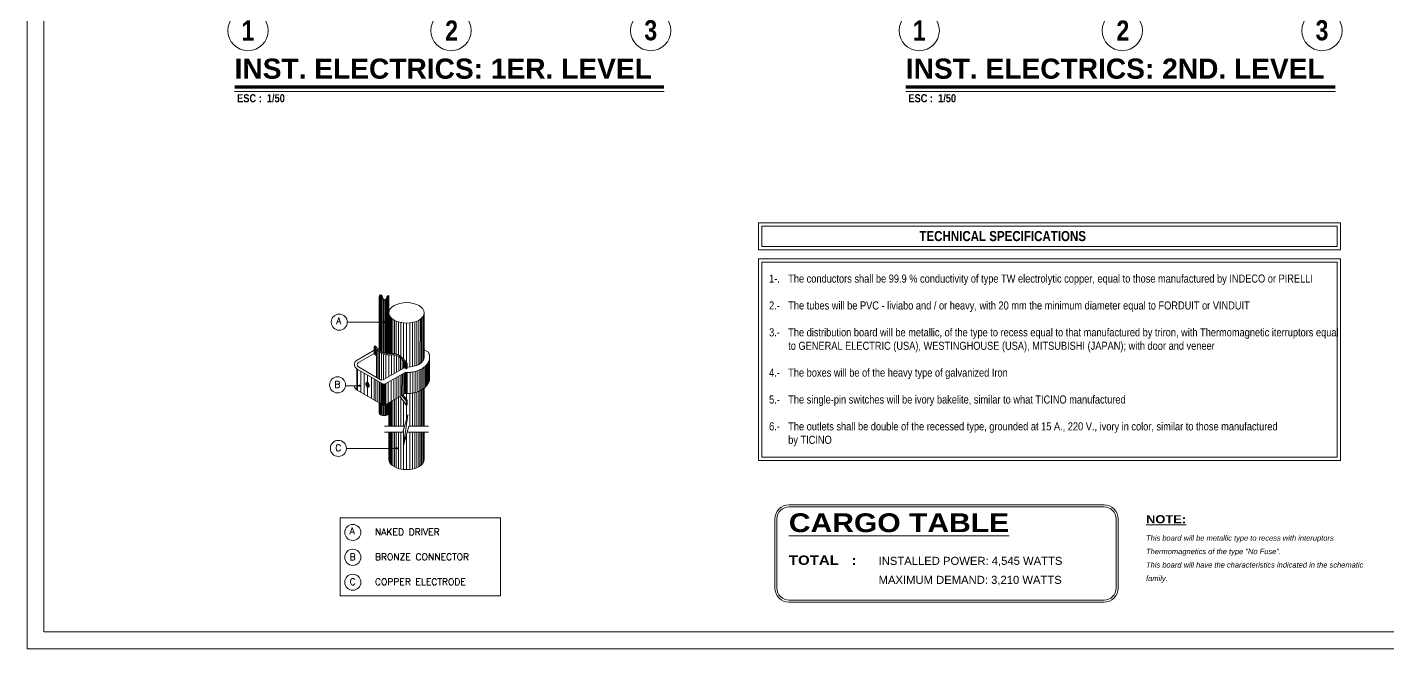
# Model space of a CAD drawing. Header units: millimetres. Extents: x 68 to 194, y 47 to 103.
# Drawn here: x 152.7 to 172.97, y 46.55 to 55.8 of the extents above; entities that cross this region are included whole.
import ezdxf
from ezdxf.enums import TextEntityAlignment as Align

# ---------------------------------------------------------------- set-up
doc = ezdxf.new("R2010")
doc.units = ezdxf.units.MM
doc.layers.add('G_Acotación', color=171, linetype='Continuous')
for name, color, linetype, lineweight in [('G_Complemento', 30, 'Continuous', 20), ('G_Ejes', 253, 'Continuous', 20), ('G_Texto', 122, 'Continuous', 20)]:
    doc.layers.add(name, color=color, linetype=linetype, lineweight=lineweight)
doc.styles.add('AB', font='')
doc.styles.add('AMBIENTES', font='ARIALNB.TTF', dxfattribs={"height": 0.15})
doc.styles.add('ARIAL', font='ariali.ttf', dxfattribs={"height": 0.12})
doc.styles.add('ARIAL1.2', font='arial.ttf', dxfattribs={"width": 1.2})
doc.styles.add('Cotas', font='ARIALNB.TTF', dxfattribs={"height": 0.1})
doc.styles.add('Eje', font='ARIALNB.TTF', dxfattribs={"height": 0.3})
doc.styles.add('Rotulo', font='ARIALN.TTF', dxfattribs={"height": 0.1})
doc.styles.add('SIMPLE', font='romans.shx', dxfattribs={"height": 0.1})
doc.styles.add('Titulo', font='arialbd.ttf', dxfattribs={"height": 0.2})
doc.styles.get('AB').set_extended_font_data('Arial Black')

# ---------------------------------------------------------------- blocks, each defined once
blk = doc.blocks.new('Eri')
blk.add_line((-1.7, 0), (0, 0))
blk.add_circle((-2, 0), 0.3)
at = {"color": 1, "style": 'Eje', "flags": 4}
blk.add_attdef('H', text='', height=0.3, dxfattribs=at).set_placement((-2, 0), align=Align.MIDDLE_CENTER)
blk = doc.blocks.new('Titulo')
at = {"style": 'Titulo', "oblique": 20, "flags": 4}
blk.add_attdef('TITULO', (0.026, 0.189), '', height=0.3, dxfattribs=at)
at = {"oblique": 20, "flags": 4}
blk.add_attdef('ESCALA', (0.26, -0.101), '', height=0.11, dxfattribs=at)
blk = doc.blocks.new('_DOT')
at = {"color": 0, "linetype": 'ByBlock', "ltscale": 0.15}
blk.add_line((-0.5, 0), (-1, 0), dxfattribs=at)
at = {"color": 0, "linetype": 'ByBlock', "ltscale": 0.15, "const_width": 0.5}
blk.add_lwpolyline([(-0.25, 0, 1), (0.25, 0, 1)], format="xyb", close=True, dxfattribs=at)

msp = doc.modelspace()

# ---------------------------------------------------------------- linework, layer by layer
at = {"lineweight": 5}
for points in [[(193.7519, 46.547), (193.7519, 74.1029), (152.7019, 74.1029), (152.7019, 46.547)], [(193.5019, 46.797), (193.5019, 73.8529), (152.9519, 73.8529), (152.9519, 46.797)]]:
    msp.add_lwpolyline(points, close=True, dxfattribs=at)
at = {"layer": 'G_Acotación', "color": 4, "lineweight": 5}
for points in [[(157.9853, 51.4105), (157.4707, 51.4106)], [(157.6221, 50.4632), (157.4441, 50.4623)], [(158.1793, 49.531), (157.4573, 49.5311)]]:
    msp.add_lwpolyline(points, dxfattribs=at)
at = {"layer": 'G_Complemento', "color": 7, "lineweight": 5}
for points in [[(163.5977, 52.4897), (172.2655, 52.4897), (172.2655, 52.8897), (163.5977, 52.8897)], [(163.5977, 49.3505), (172.2655, 49.3505), (172.2655, 52.353), (163.5977, 52.353)]]:
    msp.add_lwpolyline(points, close=True, dxfattribs=at)
at = {"layer": 'G_Complemento', "lineweight": 5}
for points in [[(163.6477, 52.5397), (172.2155, 52.5397), (172.2155, 52.8397), (163.6477, 52.8397)], [(163.6477, 49.4005), (172.2155, 49.4005), (172.2155, 52.303), (163.6477, 52.303)]]:
    msp.add_lwpolyline(points, close=True, dxfattribs=at)
at = {"layer": 'G_Complemento', "linetype": 'ByBlock', "lineweight": 5}
for points in [[(163.8413, 47.451), (163.8413, 48.4802, -0.4142136), (164.0513, 48.6902), (168.7435, 48.6902, -0.4142136), (168.9535, 48.4802), (168.9535, 47.451)], [(163.8713, 47.451), (163.8713, 48.4802, -0.4142136), (164.0513, 48.6602), (168.7435, 48.6602, -0.4142136), (168.9235, 48.4802), (168.9235, 47.451)], [(168.9535, 47.451), (168.9535, 47.451, -0.4142136), (168.7435, 47.241), (164.0513, 47.241, -0.4142136), (163.8413, 47.451)], [(168.9235, 47.451), (168.9235, 47.451, -0.4142136), (168.7435, 47.271), (164.0513, 47.271, -0.4142136), (163.8713, 47.451)]]:
    msp.add_lwpolyline(points, format="xyb", dxfattribs=at)
at = {"layer": 'G_Complemento', "color": 2, "lineweight": 5}
msp.add_lwpolyline([(159.7542, 47.3364), (157.3623, 47.3364), (157.3623, 48.4983), (159.7542, 48.4983)], close=True, dxfattribs=at)
at = {"layer": 'G_Texto', "lineweight": 5}
for p, q in [((157.9454, 50.9961), (157.9455, 51.7867)), ((158.0895, 51.5495), (158.0896, 51.8074)), ((158.0895, 51.5495), (158.0894, 50.9441)), ((158.6178, 51.5494), (158.6177, 50.8919)), ((157.6166, 50.8468), (157.8699, 50.9929)), ((157.6372, 50.8115), (157.8699, 50.9458)), ((157.8699, 51.0456), (157.8822, 51.0607)), ((157.8699, 50.9458), (157.8699, 51.0456)), ((157.9052, 50.5888), (157.9052, 50.9077)), ((158.6685, 50.971), (158.6177, 51.0004)), ((158.6961, 50.8945), (158.696, 50.5755)), ((157.6166, 50.711), (157.9876, 50.4967)), ((157.6372, 50.7436), (157.9675, 50.5528)), ((158.3166, 50.7317), (158.0067, 50.5528)), ((158.3469, 50.7142), (158.3166, 50.7317)), ((158.3469, 50.7857), (158.3638, 50.7955)), ((158.3469, 50.7142), (158.3469, 50.7857)), ((158.3469, 50.7142), (158.3638, 50.7239)), ((158.3638, 50.7239), (158.3638, 50.7955)), ((158.3224, 50.6559), (158.0464, 50.4967)), ((157.6166, 50.3971), (157.9876, 50.1829)), ((158.3223, 50.3421), (158.0464, 50.1829)), ((158.6176, 50.4285), (158.6175, 49.8606)), ((157.9452, 50.0593), (157.9452, 50.2073)), ((158.0893, 50.2076), (158.0892, 49.8607)), ((158.3468, 50.2406), (158.3637, 50.2504)), ((158.3468, 50.1691), (158.3468, 50.2406)), ((158.3468, 50.1691), (158.3637, 50.1788)), ((158.3637, 50.1788), (158.3637, 50.2504)), ((158.2997, 49.7717), (158.3738, 50.0308)), ((158.3738, 50.0308), (158.3074, 49.572)), ((158.6175, 49.96), (158.6175, 49.8606)), ((158.0268, 49.8607), (158.3252, 49.8606)), ((158.0268, 49.7717), (158.2997, 49.7717)), ((158.0892, 49.7717), (158.0892, 49.3671)), ((158.3074, 49.572), (158.3857, 49.8606)), ((158.3615, 49.7717), (158.6798, 49.7716)), ((158.3857, 49.8606), (158.6799, 49.8606)), ((158.6175, 49.7716), (158.6174, 49.367))]:
    msp.add_line(p, q, dxfattribs=at)
at = {"layer": 'G_Texto', "color": 1, "lineweight": 5}
for p, q in [((157.9517, 51.8095), (157.9516, 50.9908)), ((157.9611, 51.819), (157.9609, 50.9833)), ((157.9735, 51.8165), (157.9734, 50.9743)), ((157.9891, 51.7972), (157.9889, 50.9648)), ((158.0077, 51.7538), (158.0076, 50.9561)), ((158.0274, 51.7354), (158.0272, 50.9502)), ((158.046, 51.747), (158.0459, 50.9469)), ((158.0616, 51.7896), (158.0614, 50.9454)), ((158.074, 51.8037), (158.0739, 50.9447)), ((158.0834, 51.807), (158.0832, 50.9443)), ((158.1017, 51.5037), (158.1016, 50.9438)), ((158.1135, 51.486), (158.1134, 50.9436)), ((158.5938, 51.4859), (158.5937, 50.8285)), ((158.6056, 51.5036), (158.6055, 50.8461)), ((158.1292, 51.4691), (158.1291, 50.9431)), ((158.1488, 51.4532), (158.1487, 50.9422)), ((158.1723, 51.4386), (158.1722, 50.9399)), ((158.1997, 51.4255), (158.1996, 50.9343)), ((158.2311, 51.4144), (158.231, 50.9224)), ((158.2664, 51.4055), (158.2663, 50.9003)), ((158.3056, 51.3995), (158.3055, 50.8648)), ((158.3536, 51.3969), (158.3535, 50.8084)), ((158.4017, 51.3995), (158.4016, 50.742)), ((158.4409, 51.4055), (158.4408, 50.748)), ((158.4762, 51.4143), (158.4761, 50.7568)), ((158.5076, 51.4255), (158.5074, 50.768)), ((158.535, 51.4385), (158.5349, 50.7811)), ((158.5585, 51.4531), (158.5584, 50.7957)), ((158.5781, 51.469), (158.578, 50.8116)), ((157.8738, 50.9458), (157.8738, 51.0413)), ((157.8816, 50.9329), (157.8817, 51.0327)), ((157.8934, 50.9202), (157.8934, 51.02)), ((157.909, 50.5866), (157.9091, 51.0036)), ((157.9286, 50.5753), (157.9287, 50.9848)), ((157.9522, 50.5617), (157.9522, 50.9652)), ((157.9796, 50.5483), (157.9797, 50.9475)), ((158.011, 50.5553), (158.011, 50.9342)), ((158.0463, 50.5757), (158.0463, 50.9272)), ((158.0881, 50.5998), (158.0882, 50.9245)), ((158.1312, 50.6247), (158.1313, 50.9235)), ((158.1705, 50.6474), (158.1705, 50.9203)), ((158.2057, 50.6677), (158.2058, 50.9118)), ((158.2371, 50.6858), (158.2372, 50.8966)), ((158.2646, 50.7017), (158.2646, 50.8765)), ((157.6112, 50.7144), (157.6112, 50.4005)), ((157.623, 50.7073), (157.623, 50.3935)), ((157.674, 50.6778), (157.6739, 50.364)), ((158.2881, 50.7142), (158.2881, 50.8545)), ((158.3077, 50.7266), (158.3077, 50.8333)), ((158.3234, 50.7278), (158.3234, 50.8148)), ((158.3351, 50.721), (158.3352, 50.8004)), ((158.343, 50.7142), (158.343, 50.7906)), ((158.4803, 50.3627), (158.4804, 50.6765)), ((158.5117, 50.372), (158.5118, 50.6858)), ((158.5391, 50.3824), (158.5392, 50.6962)), ((158.5646, 50.3943), (158.5647, 50.7081)), ((158.5882, 50.4076), (158.5882, 50.7214)), ((158.6097, 50.4223), (158.6098, 50.7362)), ((158.6293, 50.4386), (158.6294, 50.7524)), ((158.647, 50.4564), (158.647, 50.7702)), ((158.6627, 50.4761), (158.6627, 50.7899)), ((158.6764, 50.4988), (158.6765, 50.8126)), ((158.6862, 50.5213), (158.6863, 50.8352)), ((157.721, 50.6507), (157.721, 50.3368)), ((157.746, 50.498), (157.7611, 50.5152)), ((157.746, 50.4803), (157.746, 50.498)), ((157.746, 50.4803), (157.7611, 50.4466)), ((157.7577, 50.4936), (157.7639, 50.5005)), ((157.7577, 50.4936), (157.7624, 50.4963)), ((157.7577, 50.4828), (157.7577, 50.4936)), ((157.7577, 50.4828), (157.7624, 50.4855)), ((157.7577, 50.4828), (157.7703, 50.4549)), ((157.7611, 50.5152), (157.7665, 50.5183)), ((157.7759, 50.5075), (157.7611, 50.5152)), ((157.7622, 50.4854), (157.7622, 50.4961)), ((157.7624, 50.4962), (157.7654, 50.4997)), ((157.7624, 50.4855), (157.7749, 50.4576)), ((157.7668, 50.499), (157.7639, 50.5005)), ((157.7665, 50.5183), (157.7805, 50.5102)), ((157.7793, 50.4708), (157.7668, 50.499)), ((157.7727, 50.6208), (157.7727, 50.5147)), ((157.7759, 50.5075), (157.7805, 50.5102)), ((157.791, 50.4732), (157.7759, 50.5075)), ((157.7793, 50.4579), (157.7793, 50.4708)), ((157.7957, 50.4759), (157.7805, 50.5102)), ((157.791, 50.4732), (157.7957, 50.4759)), ((157.791, 50.453), (157.791, 50.4732)), ((157.7957, 50.4556), (157.7957, 50.4759)), ((157.8315, 50.5868), (157.8315, 50.273)), ((157.87, 50.5646), (157.87, 50.2508)), ((157.8975, 50.5488), (157.8974, 50.2349)), ((157.9249, 50.5329), (157.9248, 50.2191)), ((157.9484, 50.5193), (157.9484, 50.2055)), ((157.968, 50.508), (157.968, 50.1942)), ((157.9837, 50.4989), (157.9837, 50.1851)), ((157.9916, 50.4946), (157.9915, 50.1808)), ((157.9994, 50.4915), (157.9993, 50.1777)), ((158.0072, 50.4896), (158.0072, 50.1753)), ((158.0151, 50.4888), (158.015, 50.1753)), ((158.0229, 50.4891), (158.0229, 50.1753)), ((158.0308, 50.4904), (158.0307, 50.1766)), ((158.0386, 50.4929), (158.0385, 50.1791)), ((158.0464, 50.4967), (158.0464, 50.1829)), ((158.0804, 50.2025), (158.0804, 50.5163)), ((158.1235, 50.2273), (158.1235, 50.5412)), ((158.1627, 50.25), (158.1628, 50.5638)), ((158.198, 50.2703), (158.1981, 50.5842)), ((158.2294, 50.2885), (158.2294, 50.6023)), ((158.2568, 50.3043), (158.2569, 50.6181)), ((158.2803, 50.3179), (158.2804, 50.6317)), ((158.3, 50.3292), (158.3, 50.643)), ((158.3156, 50.3473), (158.3157, 50.6521)), ((158.3235, 50.3473), (158.3235, 50.6566)), ((158.3313, 50.3473), (158.3314, 50.6597)), ((158.3392, 50.3473), (158.3392, 50.6611)), ((158.347, 50.3473), (158.3471, 50.6611)), ((158.3549, 50.3473), (158.3549, 50.6611)), ((158.3627, 50.3473), (158.3628, 50.6611)), ((158.4058, 50.3497), (158.4059, 50.6635)), ((158.445, 50.3551), (158.4451, 50.6689)), ((157.7611, 50.4466), (157.7759, 50.4381)), ((157.7703, 50.4549), (157.7749, 50.4576)), ((157.7703, 50.4549), (157.774, 50.4527)), ((157.7727, 50.4399), (157.7727, 50.307)), ((157.774, 50.4527), (157.7793, 50.4579)), ((157.7749, 50.4576), (157.7774, 50.4561)), ((157.7759, 50.4381), (157.791, 50.453)), ((157.7759, 50.4381), (157.7805, 50.4407)), ((157.7805, 50.4407), (157.7957, 50.4555)), ((157.791, 50.453), (157.7957, 50.4555)), ((158.1995, 50.2712), (158.1995, 49.8606)), ((158.2309, 50.2893), (158.2308, 49.8606)), ((158.2662, 50.2865), (158.2661, 49.8606)), ((158.29, 50.3074), (158.3075, 50.3175)), ((158.3023, 50.2942), (158.3196, 50.3042)), ((158.3054, 50.3323), (158.3054, 50.3197)), ((158.3129, 50.2821), (158.33, 50.292)), ((158.3218, 50.2715), (158.3389, 50.2813)), ((158.3294, 50.2623), (158.3464, 50.2721)), ((158.3535, 50.3472), (158.3534, 50.2633)), ((158.4015, 50.3493), (158.4014, 49.8606)), ((158.4407, 50.3543), (158.4406, 49.8606)), ((158.476, 50.3616), (158.4759, 49.8606)), ((158.5074, 50.3705), (158.5073, 49.8606)), ((158.5348, 50.3806), (158.5347, 49.8606)), ((158.5584, 50.3911), (158.5583, 49.8606)), ((158.578, 50.4015), (158.5779, 49.8606)), ((158.5936, 50.4111), (158.5935, 49.8606)), ((158.6054, 50.4192), (158.6053, 49.8606)), ((157.9515, 50.2037), (157.9514, 50.0424)), ((157.9608, 50.1983), (157.9608, 50.0335)), ((157.9732, 50.1911), (157.9732, 50.0264)), ((157.9888, 50.1822), (157.9888, 50.0211)), ((158.0074, 50.1758), (158.0074, 50.0181)), ((158.0271, 50.1759), (158.0271, 50.0181)), ((158.0458, 50.1825), (158.0457, 50.0211)), ((158.0613, 50.1915), (158.0613, 50.0264)), ((158.0738, 50.1986), (158.0737, 50.0335)), ((158.0831, 50.2073), (158.0831, 50.0424)), ((158.1015, 50.2147), (158.1014, 49.8607)), ((158.1133, 50.2214), (158.1132, 49.8607)), ((158.1289, 50.2305), (158.1289, 49.8607)), ((158.1486, 50.2418), (158.1485, 49.8606)), ((158.1721, 50.2554), (158.172, 49.8606)), ((158.3054, 50.2407), (158.3053, 49.8606)), ((158.3357, 50.2546), (158.3526, 50.2643)), ((158.3406, 50.2484), (158.3575, 50.2581)), ((158.3449, 50.244), (158.3612, 50.2535)), ((158.3534, 50.1729), (158.3534, 49.9595)), ((158.1014, 49.7717), (158.1013, 49.3213)), ((158.1132, 49.7717), (158.1131, 49.3037)), ((158.1289, 49.7717), (158.1288, 49.2868)), ((158.1485, 49.7717), (158.1484, 49.2709)), ((158.172, 49.7717), (158.1719, 49.2562)), ((158.1994, 49.7717), (158.1994, 49.2432)), ((158.2308, 49.7717), (158.2307, 49.232)), ((158.2661, 49.7717), (158.266, 49.2232)), ((158.3053, 49.7912), (158.3052, 49.2171)), ((158.3534, 49.7415), (158.3533, 49.2146)), ((158.4014, 49.7716), (158.4013, 49.2171)), ((158.4406, 49.7716), (158.4405, 49.2231)), ((158.4759, 49.7716), (158.4758, 49.232)), ((158.5073, 49.7716), (158.5072, 49.2431)), ((158.5347, 49.7716), (158.5346, 49.2562)), ((158.5582, 49.7716), (158.5582, 49.2708)), ((158.5778, 49.7716), (158.5778, 49.2867)), ((158.5935, 49.7716), (158.5935, 49.3036)), ((158.6053, 49.7716), (158.6052, 49.3212))]:
    msp.add_line(p, q, dxfattribs=at)
at = {"layer": 'G_Texto', "lineweight": 5, "const_width": 0.05}
for points in [[(155.7911, 54.9146), (162.1904, 54.9146)], [(165.7911, 54.9146), (172.1904, 54.9146)]]:
    msp.add_lwpolyline(points, dxfattribs=at)
at = {"layer": 'G_Texto', "lineweight": 5}
for points in [[(155.7911, 54.8463), (162.1904, 54.8463)], [(165.7911, 54.8463), (172.1904, 54.8463)]]:
    msp.add_lwpolyline(points, dxfattribs=at)
at = {"layer": 'G_Texto', "color": 4, "lineweight": 5}
for centre in [(157.3509, 51.4106), (157.3252, 50.4769), (157.3375, 49.5311), (157.5523, 48.2797), (157.5522, 47.9088), (157.5522, 47.5379)]:
    msp.add_circle(centre, 0.1198, dxfattribs=at)
at = {"layer": 'G_Texto', "lineweight": 5}
for centre, radius, start, end in [((157.9821, 51.789), 0.0367, 125.00879, 183.6358), ((157.962, 51.7914), 0.0277, 12.09788, 91.96723), ((158.0794, 51.8103), 0.0912, 188.29114, 235.26699), ((157.9876, 51.7984), 0.0745, 302.2512, 353.22719), ((158.088, 51.7789), 0.0285, 86.87577, 157.9856), ((158.6489, 50.9371), 0.0392, 20.10196, 59.99013), ((157.6558, 50.7789), 0.0784, 119.99013, 239.99013), ((157.6568, 50.7776), 0.0392, 119.99013, 239.99013), ((157.9871, 50.5868), 0.0392, 239.99013, 299.99013), ((158.017, 50.5476), 0.0588, 239.99013, 299.99013), ((158.342, 50.6219), 0.0392, 88.87565, 119.99013), ((157.6558, 50.4651), 0.0784, 179.99013, 239.99013), ((157.9898, 50.0104), 0.3907, 23.95958, 48.03946), ((158.3419, 50.3081), 0.0392, 88.87565, 119.99013), ((158.017, 50.2338), 0.0588, 239.99013, 299.99013)]:
    msp.add_arc(centre, radius, start, end, dxfattribs=at)
msp.add_ellipse((158.3537, 51.5494), major_axis=(-0.2641, 0), ratio=0.5773503, dxfattribs=at)
for centre, major_axis, start_param, end_param in [((158.3536, 50.8919), (-0.2641, 0), 1.6096687, 3.1415927), ((158.0172, 50.0593), (0.072, 0), 3.1415927, 6.2831853), ((158.3533, 49.3671), (0.2641, 0), 3.1415927, 6.2831853)]:
    msp.add_ellipse(centre, major_axis=major_axis, ratio=0.5773503, start_param=start_param, end_param=end_param, dxfattribs=at)
msp.add_spline([(158.3469, 50.7857), (158.2008, 50.9135), (158.0102, 50.9345), (157.8699, 51.0456)], degree=3, dxfattribs=at)
for points in [[(157.9052, 50.9077), (157.8933, 50.92), (157.8816, 50.9329), (157.8699, 50.9458)], [(158.3468, 50.2406), (158.3251, 50.2677), (158.3034, 50.2949), (158.2798, 50.3176)]]:
    msp.add_open_spline(points, degree=3, dxfattribs=at)
for points, weights, knots in [([(158.3638, 50.7955), (158.3179, 50.8534), (158.2932, 50.8771), (158.2504, 50.9182), (158.2068, 50.9322), (158.1747, 50.9424), (158.1056, 50.9437), (158.0427, 50.9449), (158.0161, 50.9532), (157.9832, 50.9634), (157.9482, 50.9937), (157.9262, 51.0127), (157.8822, 51.0607)], [1, 1.4210034141, 1, 1.03026669745, 1, 1.41913224517, 1, 1.42504614021, 1, 1.033267111, 1, 1.42499197885, 1], [0, 0, 0, 0.2475571, 0.2475571, 0.4951142, 0.4951142, 0.7408137, 0.7408137, 0.9839642, 0.9839642, 1.2122765, 1.2122765, 1.4405887, 1.4405887, 1.4405887]), ([(158.3427, 50.6611), (158.3481, 50.661), (158.3535, 50.661), (158.6961, 50.661), (158.6961, 50.8919), (158.6961, 50.9221), (158.6857, 50.9505)], [0.997352944182, 0.998580414691, 1, 0.737929082829, 1, 0.994056496548, 0.997641622002], [6.1221357, 6.1221357, 6.1221357, 6.1461049, 6.1461049, 7.4564712, 7.4564712, 7.6994419, 7.6994419, 7.6994419]), ([(158.3427, 50.3473), (158.3481, 50.3472), (158.3535, 50.3472), (158.696, 50.3472), (158.696, 50.5781), (158.696, 50.5794), (158.696, 50.5806)], [0.997352944182, 0.998580414691, 1, 0.737929082829, 1, 0.999746093965, 0.999509577604], [6.1221357, 6.1221357, 6.1221357, 6.1461049, 6.1461049, 7.4564712, 7.4564712, 7.4668509, 7.4668509, 7.4668509])]:
    msp.add_rational_spline(points, weights, degree=2, knots=knots, dxfattribs=at)
msp.add_rational_spline([(158.3637, 50.2504), (158.3199, 50.3056), (158.2975, 50.3278)], [1, 1.39348606606, 1.0514375545], degree=2, dxfattribs=at)

# ---------------------------------------------------------------- block references
at = {"layer": 'G_Acotación', "lineweight": 5, "xscale": 0.03110400000000241, "yscale": 0.03110400000000241, "zscale": 0.03110400000000241, "rotation": 359.9901332240574}
for p in [(158.0164, 51.4105), (157.6532, 50.4632), (158.2104, 49.531)]:
    msp.add_blockref('_DOT', p, dxfattribs=at)
at = {"layer": 'G_Ejes', "lineweight": 5}
ref = msp.add_blockref('Eri', (155.9907, 57.7529), dxfattribs=dict(at, rotation=90))
ref.add_attrib('H', '1', dxfattribs={"layer": '0', "color": 1, "height": 0.3, "style": 'Eje', "flags": 4}).set_placement((155.9907, 55.7529), align=Align.MIDDLE_CENTER)
ref = msp.add_blockref('Eri', (159.0157, 57.7529), dxfattribs=dict(at, xscale=-1, rotation=270))
ref.add_attrib('H', '2', dxfattribs={"layer": '0', "color": 1, "height": 0.3, "style": 'Eje', "flags": 4}).set_placement((159.0243, 55.7529), align=Align.MIDDLE_CENTER)
ref = msp.add_blockref('Eri', (161.9907, 57.7529), dxfattribs=dict(at, rotation=90))
ref.add_attrib('H', '3', dxfattribs={"layer": '0', "color": 1, "height": 0.3, "style": 'Eje', "flags": 4}).set_placement((161.9907, 55.758), align=Align.MIDDLE_CENTER)
ref = msp.add_blockref('Eri', (165.9907, 57.7529), dxfattribs=dict(at, rotation=90))
ref.add_attrib('H', '1', dxfattribs={"layer": '0', "color": 1, "height": 0.3, "style": 'Eje', "flags": 4}).set_placement((165.9907, 55.7529), align=Align.MIDDLE_CENTER)
ref = msp.add_blockref('Eri', (169.0157, 57.7529), dxfattribs=dict(at, xscale=-1, rotation=270))
ref.add_attrib('H', '2', dxfattribs={"layer": '0', "color": 1, "height": 0.3, "style": 'Eje', "flags": 4}).set_placement((169.0243, 55.7529), align=Align.MIDDLE_CENTER)
ref = msp.add_blockref('Eri', (171.9907, 57.7529), dxfattribs=dict(at, rotation=90))
ref.add_attrib('H', '3', dxfattribs={"layer": '0', "color": 1, "height": 0.3, "style": 'Eje', "flags": 4}).set_placement((171.9907, 55.758), align=Align.MIDDLE_CENTER)
at = {"layer": 'G_Texto', "lineweight": 5}
ref = msp.add_blockref('Titulo', (155.7911, 54.8463), dxfattribs=at)
ref.add_attrib('TITULO', 'INST. ELECTRICS: 1ER. LEVEL', (155.7911, 55.0357), dxfattribs={"layer": '0', "height": 0.3, "style": 'Titulo', "flags": 4})
ref.add_attrib('ESCALA', ' ESC :  1/50', (155.7911, 54.6854), dxfattribs={"layer": '0', "height": 0.12, "style": 'Cotas', "flags": 4})
ref = msp.add_blockref('Titulo', (165.7911, 54.8463), dxfattribs=at)
ref.add_attrib('TITULO', 'INST. ELECTRICS: 2ND. LEVEL', (165.7911, 55.0357), dxfattribs={"layer": '0', "height": 0.3, "style": 'Titulo', "flags": 4})
ref.add_attrib('ESCALA', ' ESC :  1/50', (165.7911, 54.6854), dxfattribs={"layer": '0', "height": 0.12, "style": 'Cotas', "flags": 4})

# ---------------------------------------------------------------- texts
at = {"layer": 'G_Complemento', "lineweight": 5, "ltscale": 4, "insert": (169.3699, 48.5362), "char_height": 0.12, "width": 6.672, "attachment_point": 1, "line_spacing_factor": 1.5, "style": 'ARIAL'}
msp.add_mtext('{\\fArial Black|b0|i0|c0|p34;\\LNOTE:\\P\\fArial|b0|i1|c0|p34;\\H0.6667x;\\lThis board will be metallic type to recess with interuptors \\PThermomagnetics of the type "No Fuse".\\PThis board will have the characteristics indicated in the schematic \\Pfamily.}', dxfattribs=at)
at = {"layer": 'G_Texto', "color": 4, "lineweight": 5, "style": 'SIMPLE'}
for s, p in [('A', (157.3035, 51.3822)), ('B', (157.2778, 50.433)), ('C', (157.2901, 49.4889)), ('A', (157.5049, 48.2513)), ('NAKED DRIVER', (157.8824, 48.2365)), ('B', (157.5048, 47.865)), ('BRONZE CONNECTOR', (157.8823, 47.8656)), ('C', (157.5048, 47.4957)), ('COPPER ELECTRODE', (157.8823, 47.4948))]:
    msp.add_text(s, height=0.1, rotation=359.99013, dxfattribs=at).set_placement(p)
at = {"layer": 'G_Texto', "lineweight": 5, "ltscale": 12, "style": 'AB'}
msp.add_text('%%UCARGO TABLE', height=0.28, dxfattribs=at).set_placement((164.0479, 48.5642), align=Align.TOP_LEFT)
at = {"layer": 'G_Texto', "lineweight": 5, "style": 'AB'}
msp.add_text('TOTAL   :', height=0.14, dxfattribs=at).set_placement((164.0479, 47.7964))
at = {"layer": 'G_Texto', "lineweight": 5, "ltscale": 12, "style": 'ARIAL1.2'}
for s, p in [('INSTALLED POWER: 4,545 WATTS', (165.3853, 47.7964)), ('MAXIMUM DEMAND: 3,210 WATTS', (165.3853, 47.5134))]:
    msp.add_text(s, height=0.12, dxfattribs=at).set_placement(p)
at = {"layer": 'G_Texto', "color": 5, "lineweight": 5, "insert": (167.2343, 52.6916), "char_height": 0.15, "width": 4.388408, "attachment_point": 5, "style": 'AMBIENTES'}
msp.add_mtext('TECHNICAL SPECIFICATIONS', dxfattribs=at)
at = {"layer": 'G_Texto', "lineweight": 5, "char_height": 0.12, "width": 8.226639, "attachment_point": 1, "style": 'Rotulo'}
for s, insert in [('1-.\\P\\P2.-\\P\\P3.-\\P\\P\\P4.-\\P\\P5.-\\P\\P6.-', (163.7541, 52.1194)), ('The conductors shall be 99.9 % conductivity of type TW electrolytic copper, equal to those manufactured by INDECO or PIRELLI\\P\\PThe tubes will be PVC - liviabo and / or heavy, with 20 mm the minimum diameter equal to FORDUIT or VINDUIT\\P\\PThe distribution board will be metallic, of the type to recess equal to that manufactured by triron, with Thermomagnetic iterruptors equal to GENERAL ELECTRIC (USA), WESTINGHOUSE (USA), MITSUBISHI (JAPAN); with door and veneer\\P\\PThe boxes will be of the heavy type of galvanized Iron\\P\\PThe single-pin switches will be ivory bakelite, similar to what TICINO manufactured\\P\\PThe outlets shall be double of the recessed type, grounded at 15 A., 220 V., ivory in color, similar to those manufactured\\Pby TICINO', (164.0388, 52.1194))]:
    msp.add_mtext(s, dxfattribs=dict(at, insert=insert))

doc.saveas('drawing.dxf')
